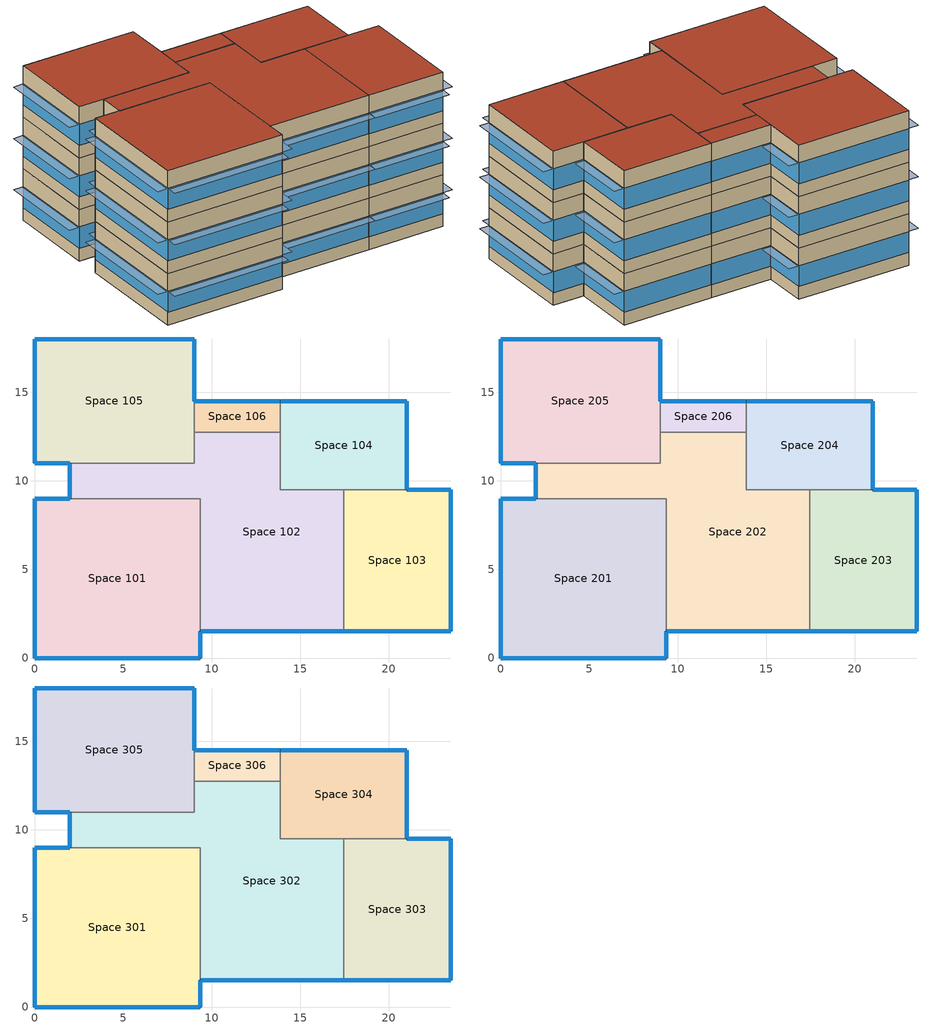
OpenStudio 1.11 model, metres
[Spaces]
Space 101
 floor ground: 9.35,9 9.35,0 0,0 0,9 z0
 wall outside: 2,9 0,9 0,0 9.35,0 9.35,1.5 z0:4
 wall to Space 102: 9.35,1.5 9.35,9 2,9 z0:4
 window: 1.97,9 0.03,9 z1:2.64; 9.35,0.03 9.35,1.47 z1:2.66; 0.03,0 9.32,0 / 0,8.97 0,0.03 z1:2.61
Space 102
 floor ground: 13.87,12.75 13.87,9.5 17.44,9.5 17.44,1.5 9.35,1.5 9.35,9 2,9 2,11 9,11 9,12.75 z0
 wall outside: 9.35,1.5 17.44,1.5 / 2,11 2,9 z0:4
 wall to Space 105: 9,12.75 9,11 2,11 z0:4
 wall to Space 106: 13.87,12.75 9,12.75 z0:4
 wall to Space 104: 17.44,9.5 13.87,9.5 13.87,12.02 13.87,12.75 z0:4
 wall to Space 103: 17.44,1.5 17.44,9.5 z0:4
 window: 9.38,1.5 17.41,1.5 z1:2.61; 2,10.97 2,9.03 z1:2.64
Space 103
 floor ground: 23.5,9.5 23.5,1.5 17.44,1.5 17.44,9.5 z0
 wall outside: 17.44,1.5 23.5,1.5 23.5,9.5 21,9.5 z0:4
 wall to Space 104: 21,9.5 17.44,9.5 z0:4
 window: 23.5,1.53 23.5,9.47 / 17.46,1.5 23.47,1.5 z1:2.61; 23.47,9.5 21.03,9.5 z1:2.63
Space 104
 floor ground: 21,14.5 21,9.5 13.87,9.5 13.87,14.5 z0
 wall outside: 21,9.5 21,14.5 13.87,14.5 z0:4
 wall to Space 106: 13.87,14.5 13.87,12.75 z0:4
 window: 21,9.53 21,14.47 z1:2.62; 20.97,14.5 13.9,14.5 z1:2.61
Space 105
 floor ground: 9,18 9,11 0,11 0,18 z0
 wall outside: 9,14.5 9,18 0,18 0,11 2,11 z0:4
 wall to Space 106: 9,12.75 9,14.5 z0:4
 window: 9,14.53 9,17.97 z1:2.62; 8.97,18 0.03,18 / 0,17.97 0,11.03 z1:2.61; 0.03,11 1.97,11 z1:2.64
Space 106
 floor ground: 13.87,14.5 13.87,12.75 9,12.75 9,14.5 z0
 wall outside: 13.87,14.5 9,14.5 z0:4
 window: 13.85,14.5 9.03,14.5 z1:2.62
Space 201
 floor to Space 101: 9.35,9 9.35,0 0,0 0,9 z4
 wall outside: 2,9 0,9 0,0 9.35,0 9.35,1.5 z4:8
 wall to Space 202: 9.35,1.5 9.35,9 2,9 z4:8
 window: 0.03,0 9.32,0 / 0,8.97 0,0.03 z5:6.61; 1.97,9 0.03,9 z5:6.64; 9.35,0.03 9.35,1.47 z5:6.66
Space 202
 floor to Space 102: 13.87,12.75 13.87,9.5 17.44,9.5 17.44,1.5 9.35,1.5 9.35,9 2,9 2,11 9,11 9,12.75 z4
 wall outside: 9.35,1.5 17.44,1.5 / 2,11 2,9 z4:8
 wall to Space 205: 9,12.75 9,11 2,11 z4:8
 wall to Space 206: 13.87,12.75 9,12.75 z4:8
 wall to Space 204: 17.44,9.5 13.87,9.5 13.87,12.02 13.87,12.75 z4:8
 wall to Space 203: 17.44,1.5 17.44,9.5 z4:8
 window: 2,10.97 2,9.03 z5:6.64; 9.38,1.5 17.41,1.5 z5:6.61
Space 203
 floor to Space 103: 23.5,9.5 23.5,1.5 17.44,1.5 17.44,9.5 z4
 wall outside: 17.44,1.5 23.5,1.5 23.5,9.5 21,9.5 z4:8
 wall to Space 204: 21,9.5 17.44,9.5 z4:8
 window: 23.5,1.53 23.5,9.47 / 17.46,1.5 23.47,1.5 z5:6.61; 23.47,9.5 21.03,9.5 z5:6.63
Space 204
 floor to Space 104: 21,14.5 21,9.5 13.87,9.5 13.87,14.5 z4
 wall outside: 21,9.5 21,14.5 13.87,14.5 z4:8
 wall to Space 206: 13.87,14.5 13.87,12.75 z4:8
 window: 21,9.53 21,14.47 z5:6.62; 20.97,14.5 13.9,14.5 z5:6.61
Space 205
 floor to Space 105: 9,18 9,11 0,11 0,18 z4
 wall outside: 9,14.5 9,18 0,18 0,11 2,11 z4:8
 wall to Space 206: 9,12.75 9,14.5 z4:8
 window: 8.97,18 0.03,18 / 0,17.97 0,11.03 z5:6.61; 9,14.53 9,17.97 z5:6.62; 0.03,11 1.97,11 z5:6.64
Space 206
 floor to Space 106: 13.87,14.5 13.87,12.75 9,12.75 9,14.5 z4
 wall outside: 13.87,14.5 9,14.5 z4:8
 window: 13.85,14.5 9.03,14.5 z5:6.62
Space 301
 floor to Space 201: 9.35,9 9.35,0 0,0 0,9 z8
 wall outside: 2,9 0,9 0,0 9.35,0 9.35,1.5 z8:12
 wall to Space 302: 9.35,1.5 9.35,9 2,9 z8:12
 window: 9.35,0.03 9.35,1.47 z9:10.66; 0,8.97 0,0.03 / 0.03,0 9.32,0 z9:10.61; 1.97,9 0.03,9 z9:10.64
 roof outside: 9.35,0 9.35,9 0,9 0,0 z12
Space 302
 floor to Space 202: 13.87,12.75 13.87,9.5 17.44,9.5 17.44,1.5 9.35,1.5 9.35,9 2,9 2,11 9,11 9,12.75 z8
 wall outside: 9.35,1.5 17.44,1.5 / 2,11 2,9 z8:12
 wall to Space 305: 9,12.75 9,11 2,11 z8:12
 wall to Space 306: 13.87,12.75 9,12.75 z8:12
 wall to Space 304: 17.44,9.5 13.87,9.5 13.87,12.02 13.87,12.75 z8:12
 wall to Space 303: 17.44,1.5 17.44,9.5 z8:12
 window: 9.38,1.5 17.41,1.5 z9:10.61; 2,10.97 2,9.03 z9:10.64
 roof outside: 17.44,1.5 17.44,9.5 13.87,9.5 13.87,12.75 9,12.75 9,11 2,11 2,9 9.35,9 9.35,1.5 z12
Space 303
 floor to Space 203: 23.5,9.5 23.5,1.5 17.44,1.5 17.44,9.5 z8
 wall outside: 17.44,1.5 23.5,1.5 23.5,9.5 21,9.5 z8:12
 wall to Space 304: 21,9.5 17.44,9.5 z8:12
 window: 23.5,1.53 23.5,9.47 / 17.46,1.5 23.47,1.5 z9:10.61; 23.47,9.5 21.03,9.5 z9:10.63
 roof outside: 23.5,1.5 23.5,9.5 17.44,9.5 17.44,1.5 z12
Space 304
 floor to Space 204: 21,14.5 21,9.5 13.87,9.5 13.87,14.5 z8
 wall outside: 21,9.5 21,14.5 13.87,14.5 z8:12
 wall to Space 306: 13.87,14.5 13.87,12.75 z8:12
 window: 20.97,14.5 13.9,14.5 z9:10.61; 21,9.53 21,14.47 z9:10.62
 roof outside: 21,9.5 21,14.5 13.87,14.5 13.87,9.5 z12
Space 305
 floor to Space 205: 9,18 9,11 0,11 0,18 z8
 wall outside: 9,14.5 9,18 0,18 0,11 2,11 z8:12
 wall to Space 306: 9,12.75 9,14.5 z8:12
 window: 0,17.97 0,11.03 / 8.97,18 0.03,18 z9:10.61; 9,14.53 9,17.97 z9:10.62; 0.03,11 1.97,11 z9:10.64
 roof outside: 9,11 9,18 0,18 0,11 z12
Space 306
 floor to Space 206: 13.87,14.5 13.87,12.75 9,12.75 9,14.5 z8
 wall outside: 13.87,14.5 9,14.5 z8:12
 window: 13.85,14.5 9.03,14.5 z9:10.62
 roof outside: 13.87,12.75 13.87,14.5 9,14.5 9,12.75 z12
shading: 17.41,0.69 17.41,1.5 9.38,1.5 9.38,0.69 z6.61; 9.32,-0.8 9.32,0 0.03,0 0.03,-0.8 z6.61; 10.18,0.03 10.18,1.47 9.35,1.47 9.35,0.03 z6.66; 1.97,9 1.97,9.82 0.03,9.82 0.03,9 z6.64; 9.32,-0.8 9.32,0 0.03,0 0.03,-0.8 z10.61; 10.18,0.03 10.18,1.47 9.35,1.47 9.35,0.03 z2.66; 10.18,0.03 10.18,1.47 9.35,1.47 9.35,0.03 z10.66; 1.97,9 1.97,9.82 0.03,9.82 0.03,9 z10.64; 0,0.03 0,8.97 -0.8,8.97 -0.8,0.03 z6.61; 17.41,0.69 17.41,1.5 9.38,1.5 9.38,0.69 z2.61; 17.41,0.69 17.41,1.5 9.38,1.5 9.38,0.69 z10.61; 2,9.03 2,10.97 1.18,10.97 1.18,9.03 z2.64; 2,9.03 2,10.97 1.18,10.97 1.18,9.03 z6.64; 0,0.03 0,8.97 -0.8,8.97 -0.8,0.03 z10.61; 9.32,-0.8 9.32,0 0.03,0 0.03,-0.8 z2.61; 0,0.03 0,8.97 -0.8,8.97 -0.8,0.03 z2.61; 2,9.03 2,10.97 1.18,10.97 1.18,9.03 z10.64; 1.97,9 1.97,9.82 0.03,9.82 0.03,9 z2.64; 23.47,0.69 23.47,1.5 17.46,1.5 17.46,0.69 z10.61; 24.31,1.53 24.31,9.47 23.5,9.47 23.5,1.53 z10.61; 24.31,1.53 24.31,9.47 23.5,9.47 23.5,1.53 z6.61; 23.47,0.69 23.47,1.5 17.46,1.5 17.46,0.69 z6.61; 24.31,1.53 24.31,9.47 23.5,9.47 23.5,1.53 z2.61; 23.47,0.69 23.47,1.5 17.46,1.5 17.46,0.69 z2.61; 0,11.03 0,17.97 -0.81,17.97 -0.81,11.03 z10.61; 0,11.03 0,17.97 -0.81,17.97 -0.81,11.03 z6.61; 0,11.03 0,17.97 -0.81,17.97 -0.81,11.03 z2.61; 9.81,14.53 9.81,17.97 9,17.97 9,14.53 z10.62; 9.81,14.53 9.81,17.97 9,17.97 9,14.53 z6.62; 9.81,14.53 9.81,17.97 9,17.97 9,14.53 z2.62; 21.81,9.53 21.81,14.47 21,14.47 21,9.53 z10.62; 21.81,9.53 21.81,14.47 21,14.47 21,9.53 z6.62; 21.81,9.53 21.81,14.47 21,14.47 21,9.53 z2.62
[Building]
Building 1: Space Type=189.1-2009 - Office - OpenOffice - CZ4-8; Default Construction Set=189.1-2009 - CZ5 - Office
[Site]
PARIS_ ORLY: Latitude {deg}=48.73; Longitude {deg}=2.4; Time Zone {hr}=1; Elevation {m}=96
[ClimateZones]
Climate Zone Institution Name 1=ASHRAE; Climate Zone Document Name 1=ANSI/ASHRAE Standard 169; Climate Zone Document Year 1=2006; Climate Zone Institution Name 2=CEC; Climate Zone Document Name 2=California Climate Zone Descriptions; Climate Zone Document Year 2=1995
[SizingPeriod:DesignDay] Sky Clearness=0; Rain Indicator=0; Snow Indicator=0; Day of Month=21; Daylight Saving Time Indicator=0; Dry-Bulb Temperature Range Modifier Type=DefaultMultipliers
Name | Maximum Dry-Bulb Temperature {C} | Daily Dry-Bulb Temperature Range {deltaC} | Humidity Indicating Conditions at Maximum Dry-Bulb | Barometric Pressure {Pa} | Wind Speed {m/s} | Wind Direction {deg} | Month | Day Type | Humidity Indicating Type | Solar Model Indicator | ASHRAE Taub | ASHRAE Taud
Napoli-Capodichino Ann Htg Wind 99.6% Condns WS=>MCDB | 10.1 | 0 | 10.1 | 100463 | 13 | 30 | 1 | WinterDesignDay | Wetbulb | ASHRAEClearSky
Napoli-Capodichino Ann Clg .4% Condns DB=>MWB | 33.1 | 10.2 | 23.4 | 100463 | 3.4 | 190 | 8 | SummerDesignDay | Wetbulb | ASHRAETau | 0.495 | 1.92
Napoli-Capodichino Ann Clg .4% Condns Enth=>MDB | 29.9 | 10.2 | 82300 | 100463 | 3.4 | 190 | 8 | SummerDesignDay | Enthalpy | ASHRAETau | 0.495 | 1.92
Napoli-Capodichino Ann Hum_n 99.6% Condns DP=>MCDB | 4.1 | 0 | -7.9 | 100463 | 1.7 | 30 | 1 | WinterDesignDay | Dewpoint | ASHRAEClearSky
Napoli-Capodichino Ann Clg .4% Condns WB=>MDB | 29.9 | 10.2 | 26.3 | 100463 | 3.4 | 190 | 8 | SummerDesignDay | Wetbulb | ASHRAETau | 0.495 | 1.92
Napoli-Capodichino Ann Clg .4% Condns DP=>MDB | 28.5 | 10.2 | 25.2 | 100463 | 3.4 | 190 | 8 | SummerDesignDay | Dewpoint | ASHRAETau | 0.495 | 1.92
Napoli-Capodichino Ann Htg 99.6% Condns DB | 0.6 | 0 | 0.6 | 100463 | 1.7 | 30 | 1 | WinterDesignDay | Wetbulb | ASHRAEClearSky
PARIS_ ORLY Ann Clg .4% Condns DB=>MWB | 30.9 | 10.1 | 20.1 | 100177 | 3.6 | 100 | 7 | SummerDesignDay | Wetbulb | ASHRAETau | 0.492 | 1.841
PARIS_ ORLY Ann Hum_n 99.6% Condns DP=>MCDB | -4.2 | 0 | -10.8 | 100177 | 3.3 | 60 | 1 | WinterDesignDay | Dewpoint | ASHRAEClearSky
PARIS_ ORLY Ann Htg Wind 99.6% Condns WS=>MCDB | 9.5 | 0 | 9.5 | 100177 | 14.9 | 60 | 1 | WinterDesignDay | Wetbulb | ASHRAEClearSky
PARIS_ ORLY Ann Clg .4% Condns Enth=>MDB | 28.4 | 10.1 | 62600 | 100177 | 3.6 | 100 | 7 | SummerDesignDay | Enthalpy | ASHRAETau | 0.492 | 1.841
PARIS_ ORLY Ann Clg .4% Condns WB=>MDB | 28.3 | 10.1 | 21.4 | 100177 | 3.6 | 100 | 7 | SummerDesignDay | Wetbulb | ASHRAETau | 0.492 | 1.841
PARIS_ ORLY Ann Htg 99.6% Condns DB | -5.9 | 0 | -5.9 | 100177 | 3.3 | 60 | 1 | WinterDesignDay | Wetbulb | ASHRAEClearSky
PARIS_ ORLY Ann Clg .4% Condns DP=>MDB | 23.8 | 10.1 | 19.2 | 100177 | 3.6 | 100 | 7 | SummerDesignDay | Dewpoint | ASHRAETau | 0.492 | 1.841
COPENHAGEN Ann Htg Wind 99.6% Condns WS=>MCDB | 4.1 | 0 | 4.1 | 101265 | 14.7 | 50 | 2 | WinterDesignDay | Wetbulb | ASHRAEClearSky
COPENHAGEN Ann Clg .4% Condns DP=>MDB | 20.8 | 8 | 17.9 | 101265 | 4.6 | 160 | 7 | SummerDesignDay | Dewpoint | ASHRAETau | 0.447 | 1.986
COPENHAGEN Ann Clg .4% Condns DB=>MWB | 25.5 | 8 | 17.9 | 101265 | 4.6 | 160 | 7 | SummerDesignDay | Wetbulb | ASHRAETau | 0.447 | 1.986
COPENHAGEN Ann Hum_n 99.6% Condns DP=>MCDB | -7.6 | 0 | -12 | 101265 | 4.8 | 50 | 2 | WinterDesignDay | Dewpoint | ASHRAEClearSky
COPENHAGEN Ann Htg 99.6% Condns DB | -9.2 | 0 | -9.2 | 101265 | 4.8 | 50 | 2 | WinterDesignDay | Wetbulb | ASHRAEClearSky
COPENHAGEN Ann Clg .4% Condns WB=>MDB | 23.4 | 8 | 19.3 | 101265 | 4.6 | 160 | 7 | SummerDesignDay | Wetbulb | ASHRAETau | 0.447 | 1.986
COPENHAGEN Ann Clg .4% Condns Enth=>MDB | 23.1 | 8 | 54800 | 101265 | 4.6 | 160 | 7 | SummerDesignDay | Enthalpy | ASHRAETau | 0.447 | 1.986
[DefaultConstructionSet] Interior Partition Construction=Interior Partition
Name | Default Exterior Surface Constructions | Default Interior Surface Constructions | Default Ground Contact Surface Constructions | Default Exterior SubSurface Constructions | Default Interior SubSurface Constructions
189.1-2009 - CZ5 - Office | Default Surface Constructions 13 | Default Surface Constructions 14 | Default Surface Constructions 15 | Default Sub Surface Constructions 9 | Default Sub Surface Constructions 10
myconstructionsetgoodinsulation | Default Surface Constructions 25 | Default Surface Constructions 26 | Default Surface Constructions 27 | Default Sub Surface Constructions 17 | Default Sub Surface Constructions 18
[DefaultSurfaceConstructions]
Name | Floor Construction | Wall Construction | Roof Ceiling Construction
Default Surface Constructions 13 | ExtSlabCarpet 4in ClimateZone 1-8 | ASHRAE 189.1-2009 ExtWall Mass ClimateZone 5 | ASHRAE 189.1-2009 ExtRoof IEAD ClimateZone 2-5
Default Surface Constructions 14; Default Surface Constructions 26 | Interior Floor | Interior Wall | Interior Ceiling
Default Surface Constructions 15; Default Surface Constructions 27 | ExtSlabCarpet 4in ClimateZone 1-8 | ExtSlabCarpet 4in ClimateZone 1-8 | ExtSlabCarpet 4in ClimateZone 1-8
Default Surface Constructions 25 | ExtSlabCarpet 4in ClimateZone 1-8 | mymodifiedextwallgoodinsulation | ASHRAE 189.1-2009 ExtRoof IEAD ClimateZone 1
[Construction]
ExtSlabCarpet 4in ClimateZone 1-8: MAT-CC05 4 HW CONCRETE, CP02 CARPET PAD
ASHRAE 189.1-2009 ExtRoof IEAD ClimateZone 1: Roof Membrane, Roof Insulation [18], Metal Decking
Interior Floor: F16 Acoustic tile, F05 Ceiling air space resistance, M11 100mm lightweight concrete
Interior Wall: G01a 19mm gypsum board, F04 Wall air space resistance, G01a 19mm gypsum board
Interior Ceiling: M11 100mm lightweight concrete, F05 Ceiling air space resistance, F16 Acoustic tile
ASHRAE 189.1-2009 ExtWindow ClimateZone 1: Theoretical Glass [167]
Exterior Door: F08 Metal surface, I01 25mm insulation board
Interior Window: Clear 3mm
Interior Door; Interior Partition: G05 25mm wood
ASHRAE 189.1-2009 ExtRoof IEAD ClimateZone 2-5: Roof Membrane, Roof Insulation [21], Metal Decking
ASHRAE 189.1-2009 ExtWindow ClimateZone 4-5: Theoretical Glass [207]
ASHRAE 189.1-2009 ExtWall Mass ClimateZone 5: 1IN Stucco, 8IN Concrete HW, Wall Insulation [40], 1/2IN Gypsum
mymodifiedextwallgoodinsulation: 1IN Stucco, 8IN Concrete HW, 1/2IN Gypsum, Wall Insulation [44]
[Material] Thermal Absorptance=0.9
Name | Roughness | Thickness {m} | Conductivity {W/m-K} | Density {kg/m3} | Specific Heat {J/kg-K} | Solar Absorptance | Visible Absorptance
MAT-CC05 4 HW CONCRETE | Rough | 0.1016 | 1.311 | 2240 | 836.8 | 0.85 | 0.85
1IN Stucco | Smooth | 0.0253 | 0.6918 | 1858 | 837 | 0.92 | 0.92
8IN Concrete HW | MediumRough | 0.2033 | 1.7296 | 2243 | 837 | 0.65 | 0.65
1/2IN Gypsum | Smooth | 0.0127 | 0.16 | 784.9 | 830 | 0.4 | 0.4
Roof Membrane | VeryRough | 0.0095 | 0.16 | 1121.29 | 1460 | 0.7 | 0.7
Roof Insulation [18] | MediumRough | 0.1693 | 0.049 | 265 | 836.8 | 0.7 | 0.7
Metal Decking | MediumSmooth | 0.0015 | 45.006 | 7680 | 418.4 | 0.6 | 0.6
F16 Acoustic tile | MediumSmooth | 0.0191 | 0.06 | 368 | 590 | 0.3 | 0.3
M11 100mm lightweight concrete | MediumRough | 0.1016 | 0.53 | 1280 | 840 | 0.5 | 0.5
G01a 19mm gypsum board | MediumSmooth | 0.019 | 0.16 | 800 | 1090 | 0.4 | 0.4
F08 Metal surface | Smooth | 0.0008 | 45.28 | 7824 | 500 | 0.7 | 0.7
I01 25mm insulation board | MediumRough | 0.0254 | 0.03 | 43 | 1210 | 0.6 | 0.6
G05 25mm wood | MediumSmooth | 0.0254 | 0.15 | 608 | 1630 | 0.5 | 0.5
Roof Insulation [21] | MediumRough | 0.2105 | 0.049 | 265 | 836.8 | 0.7 | 0.7
Wall Insulation [40] | MediumRough | 0.0794 | 0.0432 | 91 | 837 | 0.5 | 0.5
Wall Insulation [44] | MediumRough | 0.1104 | 0.0432 | 91 | 837 | 0.5 | 0.5
[Material:NoMass]
CP02 CARPET PAD: Roughness=Smooth; Thermal Resistance {m2-K/W}=0.1; Thermal Absorptance=0.9; Solar Absorptance=0.8; Visible Absorptance=0.8
[Material:AirGap]
Name | Thermal Resistance {m2-K/W}
F05 Ceiling air space resistance | 0.18
F04 Wall air space resistance | 0.15
[DefaultSubSurfaceConstructions]
Name | Fixed Window Construction | Operable Window Construction | Door Construction | Tubular Daylight Dome Construction | Tubular Daylight Diffuser Construction
Default Sub Surface Constructions 9 | ASHRAE 189.1-2009 ExtWindow ClimateZone 4-5 | ASHRAE 189.1-2009 ExtWindow ClimateZone 4-5 | Exterior Door | Interior Window | Interior Window
Default Sub Surface Constructions 10; Default Sub Surface Constructions 18 | Interior Window | Interior Window | Interior Door
Default Sub Surface Constructions 17 | ASHRAE 189.1-2009 ExtWindow ClimateZone 1 | ASHRAE 189.1-2009 ExtWindow ClimateZone 1 | Exterior Door | Interior Window | Interior Window
[WindowMaterial:Glazing] Optical Data Type=SpectralAverage; Thickness {m}=0.003; Back Side Solar Reflectance at Normal Incidence=0; Back Side Visible Reflectance at Normal Incidence=0; Infrared Transmittance at Normal Incidence=0; Dirt Correction Factor for Solar and Visible Transmittance=1; Solar Diffusing=No
Name | Solar Transmittance at Normal Incidence | Front Side Solar Reflectance at Normal Incidence | Visible Transmittance at Normal Incidence | Front Side Visible Reflectance at Normal Incidence | Front Side Infrared Hemispherical Emissivity | Back Side Infrared Hemispherical Emissivity | Conductivity {W/m-K}
Theoretical Glass [167] | 0.2374 | 0.7126 | 0.2512 | 0.6988 | 0.985 | 0.985 | 2.1073
Clear 3mm | 0.837 | 0.075 | 0.898 | 0.081 | 0.84 | 0.84 | 0.9
Theoretical Glass [207] | 0.3311 | 0.6189 | 0.44 | 0.51 | 0.9 | 0.9 | 0.0133
[SpaceType] Standards Building Type=Office
Name | Default Schedule Set | Design Specification Outdoor Air Object | Standards Space Type
189.1-2009 - Office - BreakRoom - CZ1-3 | 189.1-2009 - Office - BreakRoom - CZ1-3 Schedule Set | 189.1-2009 - Office - BreakRoom - CZ1-3 Ventilation | BreakRoom
189.1-2009 - Office - ClosedOffice - CZ1-3 | 189.1-2009 - Office - ClosedOffice - CZ1-3 Schedule Set | 189.1-2009 - Office - ClosedOffice - CZ1-3 Ventilation | ClosedOffice
189.1-2009 - Office - Conference - CZ1-3 | 189.1-2009 - Office - Conference - CZ1-3 Schedule Set | 189.1-2009 - Office - Conference - CZ1-3 Ventilation | Conference
189.1-2009 - Office - Lobby - CZ1-3 | 189.1-2009 - Office - Lobby - CZ1-3 Schedule Set | 189.1-2009 - Office - Lobby - CZ1-3 Ventilation | Lobby
189.1-2009 - Office - OpenOffice - CZ1-3 | 189.1-2009 - Office - OpenOffice - CZ1-3 Schedule Set | 189.1-2009 - Office - OpenOffice - CZ1-3 Ventilation | OpenOffice
189.1-2009 - Office - Stair - CZ1-3 | 189.1-2009 - Office - Stair - CZ1-3 Schedule Set | 189.1-2009 - Office - Stair - CZ1-3 Ventilation | Stair
189.1-2009 - Office - OpenOffice - CZ4-8 | 189.1-2009 - Office - OpenOffice - CZ4-8 Schedule Set | 189.1-2009 - Office - OpenOffice - CZ4-8 Ventilation | OpenOffice
[DefaultScheduleSet] Lighting Schedule=Office Bldg Light; Infiltration Schedule=Office Infil Quarter On
Name | Number of People Schedule | People Activity Level Schedule | Electric Equipment Schedule
189.1-2009 - Office - BreakRoom - CZ1-3 Schedule Set; 189.1-2009 - Office - Conference - CZ1-3 Schedule Set; 189.1-2009 - Office - Lobby - CZ1-3 Schedule Set | Office Misc Occ | Office Activity | Office Bldg Equip
189.1-2009 - Office - ClosedOffice - CZ1-3 Schedule Set; 189.1-2009 - Office - OpenOffice - CZ1-3 Schedule Set; 189.1-2009 - Office - OpenOffice - CZ4-8 Schedule Set | Office Work Occ | Office Activity | Office Bldg Equip
189.1-2009 - Office - Stair - CZ1-3 Schedule Set
[Lights:Definition] Design Level Calculation Method=Watts/Area
Name | Watts per Space Floor Area {W/m2}
189.1-2009 - Office - BreakRoom - CZ1-3 Lights Definition | 11.625
189.1-2009 - Office - ClosedOffice - CZ1-3 Lights Definition; 189.1-2009 - Office - OpenOffice - CZ1-3 Lights Definition; 189.1-2009 - Office - OpenOffice - CZ4-8 Lights Definition | 10.6563
189.1-2009 - Office - Conference - CZ1-3 Lights Definition; 189.1-2009 - Office - Lobby - CZ1-3 Lights Definition | 12.5938
189.1-2009 - Office - Stair - CZ1-3 Lights Definition | 5.81251
[Lights]
Name | Lights Definition | Space or SpaceType
189.1-2009 - Office - BreakRoom - CZ1-3 Lights | 189.1-2009 - Office - BreakRoom - CZ1-3 Lights Definition | 189.1-2009 - Office - BreakRoom - CZ1-3
189.1-2009 - Office - ClosedOffice - CZ1-3 Lights | 189.1-2009 - Office - ClosedOffice - CZ1-3 Lights Definition | 189.1-2009 - Office - ClosedOffice - CZ1-3
189.1-2009 - Office - Conference - CZ1-3 Lights | 189.1-2009 - Office - Conference - CZ1-3 Lights Definition | 189.1-2009 - Office - Conference - CZ1-3
189.1-2009 - Office - Lobby - CZ1-3 Lights | 189.1-2009 - Office - Lobby - CZ1-3 Lights Definition | 189.1-2009 - Office - Lobby - CZ1-3
189.1-2009 - Office - OpenOffice - CZ1-3 Lights | 189.1-2009 - Office - OpenOffice - CZ1-3 Lights Definition | 189.1-2009 - Office - OpenOffice - CZ1-3
189.1-2009 - Office - Stair - CZ1-3 Lights | 189.1-2009 - Office - Stair - CZ1-3 Lights Definition | 189.1-2009 - Office - Stair - CZ1-3
189.1-2009 - Office - OpenOffice - CZ4-8 Lights | 189.1-2009 - Office - OpenOffice - CZ4-8 Lights Definition | 189.1-2009 - Office - OpenOffice - CZ4-8
[DesignSpecification:OutdoorAir] Outdoor Air Method=Sum
Name | Outdoor Air Flow per Person {m3/s-person} | Outdoor Air Flow per Floor Area {m3/s-m2}
189.1-2009 - Office - BreakRoom - CZ1-3 Ventilation; 189.1-2009 - Office - Lobby - CZ1-3 Ventilation | 0.00707921
189.1-2009 - Office - ClosedOffice - CZ1-3 Ventilation; 189.1-2009 - Office - Conference - CZ1-3 Ventilation; 189.1-2009 - Office - OpenOffice - CZ1-3 Ventilation; 189.1-2009 - Office - OpenOffice - CZ4-8 Ventilation | 0.00943895
189.1-2009 - Office - Stair - CZ1-3 Ventilation |  | 0.000254
[People:Definition] Number of People Calculation Method=People/Area; Fraction Radiant=0.3
Name | People per Space Floor Area {person/m2}
189.1-2009 - Office - BreakRoom - CZ1-3 People Definition; 189.1-2009 - Office - Conference - CZ1-3 People Definition | 0.538196
189.1-2009 - Office - ClosedOffice - CZ1-3 People Definition | 0.0511286
189.1-2009 - Office - Lobby - CZ1-3 People Definition | 0.107639
189.1-2009 - Office - OpenOffice - CZ1-3 People Definition; 189.1-2009 - Office - OpenOffice - CZ4-8 People Definition | 0.0565105
[People]
Name | People Definition | Space or SpaceType
189.1-2009 - Office - BreakRoom - CZ1-3 People | 189.1-2009 - Office - BreakRoom - CZ1-3 People Definition | 189.1-2009 - Office - BreakRoom - CZ1-3
189.1-2009 - Office - ClosedOffice - CZ1-3 People | 189.1-2009 - Office - ClosedOffice - CZ1-3 People Definition | 189.1-2009 - Office - ClosedOffice - CZ1-3
189.1-2009 - Office - Conference - CZ1-3 People | 189.1-2009 - Office - Conference - CZ1-3 People Definition | 189.1-2009 - Office - Conference - CZ1-3
189.1-2009 - Office - Lobby - CZ1-3 People | 189.1-2009 - Office - Lobby - CZ1-3 People Definition | 189.1-2009 - Office - Lobby - CZ1-3
189.1-2009 - Office - OpenOffice - CZ1-3 People | 189.1-2009 - Office - OpenOffice - CZ1-3 People Definition | 189.1-2009 - Office - OpenOffice - CZ1-3
189.1-2009 - Office - OpenOffice - CZ4-8 People | 189.1-2009 - Office - OpenOffice - CZ4-8 People Definition | 189.1-2009 - Office - OpenOffice - CZ4-8
[SpaceInfiltration:DesignFlowRate] Design Flow Rate Calculation Method=Flow/ExteriorArea
Name | Space or SpaceType | Flow per Exterior Surface Area {m3/s-m2}
189.1-2009 - Office - BreakRoom - CZ1-3 Infiltration | 189.1-2009 - Office - BreakRoom - CZ1-3 | 0.00030226
189.1-2009 - Office - ClosedOffice - CZ1-3 Infiltration | 189.1-2009 - Office - ClosedOffice - CZ1-3 | 0.00030226
189.1-2009 - Office - Conference - CZ1-3 Infiltration | 189.1-2009 - Office - Conference - CZ1-3 | 0.00030226
189.1-2009 - Office - Lobby - CZ1-3 Infiltration | 189.1-2009 - Office - Lobby - CZ1-3 | 0.00030226
189.1-2009 - Office - OpenOffice - CZ1-3 Infiltration | 189.1-2009 - Office - OpenOffice - CZ1-3 | 0.00030226
189.1-2009 - Office - Stair - CZ1-3 Infiltration | 189.1-2009 - Office - Stair - CZ1-3 | 0.00030226
189.1-2009 - Office - OpenOffice - CZ4-8 Infiltration | 189.1-2009 - Office - OpenOffice - CZ4-8 | 0.000226568
[ElectricEquipment:Definition] Design Level Calculation Method=Watts/Area
Name | Watts per Space Floor Area {W/m2}
189.1-2009 - Office - BreakRoom - CZ1-3 Electric Equipment Definition | 48.007
189.1-2009 - Office - ClosedOffice - CZ1-3 Electric Equipment Definition | 6.8889
189.1-2009 - Office - Conference - CZ1-3 Electric Equipment Definition | 3.98265
189.1-2009 - Office - Lobby - CZ1-3 Electric Equipment Definition | 0.753474
189.1-2009 - Office - OpenOffice - CZ1-3 Electric Equipment Definition; 189.1-2009 - Office - OpenOffice - CZ4-8 Electric Equipment Definition | 7.64238
[ElectricEquipment]
Name | Electric Equipment Definition | Space or SpaceType
189.1-2009 - Office - BreakRoom - CZ1-3 Electric Equipment | 189.1-2009 - Office - BreakRoom - CZ1-3 Electric Equipment Definition | 189.1-2009 - Office - BreakRoom - CZ1-3
189.1-2009 - Office - ClosedOffice - CZ1-3 Electric Equipment | 189.1-2009 - Office - ClosedOffice - CZ1-3 Electric Equipment Definition | 189.1-2009 - Office - ClosedOffice - CZ1-3
189.1-2009 - Office - Conference - CZ1-3 Electric Equipment | 189.1-2009 - Office - Conference - CZ1-3 Electric Equipment Definition | 189.1-2009 - Office - Conference - CZ1-3
189.1-2009 - Office - Lobby - CZ1-3 Electric Equipment | 189.1-2009 - Office - Lobby - CZ1-3 Electric Equipment Definition | 189.1-2009 - Office - Lobby - CZ1-3
189.1-2009 - Office - OpenOffice - CZ1-3 Electric Equipment | 189.1-2009 - Office - OpenOffice - CZ1-3 Electric Equipment Definition | 189.1-2009 - Office - OpenOffice - CZ1-3
189.1-2009 - Office - OpenOffice - CZ4-8 Electric Equipment | 189.1-2009 - Office - OpenOffice - CZ4-8 Electric Equipment Definition | 189.1-2009 - Office - OpenOffice - CZ4-8
[ThermostatSetpoint:DualSetpoint] Heating Setpoint Temperature Schedule=Medium Office HtgSetp; Cooling Setpoint Temperature Schedule=Medium Office ClgSetp
Thermal Zone 1 Thermostat; Thermal Zone 2 Thermostat; Thermal Zone 3 Thermostat; Thermal Zone 4 Thermostat; Thermal Zone 5 Thermostat; Thermal Zone 6 Thermostat
[BuildingStory] Nominal Floor to Floor Height {m}=4
Name | Nominal Z Coordinate {m}
Building Story 1 | 0
Building Story 2 | 4
Building Story 3 | 8
[Space] Default Construction Set=myconstructionsetgoodinsulation; Building Story=Building Story 1
Name | Space Type | Thermal Zone
Space 101; Space 201; Space 301 | 189.1-2009 - Office - ClosedOffice - CZ1-3 | Thermal Zone 1
Space 102; Space 202; Space 302 | 189.1-2009 - Office - Lobby - CZ1-3 | Thermal Zone 2
Space 103; Space 203; Space 303 | 189.1-2009 - Office - BreakRoom - CZ1-3 | Thermal Zone 3
Space 104; Space 204; Space 304 | 189.1-2009 - Office - OpenOffice - CZ1-3 | Thermal Zone 4
Space 105; Space 205; Space 305 | 189.1-2009 - Office - Conference - CZ1-3 | Thermal Zone 6
Space 106; Space 206; Space 306 | 189.1-2009 - Office - Stair - CZ1-3 | Thermal Zone 5
[ThermalZone] Use Ideal Air Loads=Yes
Name | Thermostat
Thermal Zone 1 | Thermal Zone 1 Thermostat
Thermal Zone 2 | Thermal Zone 2 Thermostat
Thermal Zone 3 | Thermal Zone 3 Thermostat
Thermal Zone 4 | Thermal Zone 4 Thermostat
Thermal Zone 5 | Thermal Zone 5 Thermostat
Thermal Zone 6 | Thermal Zone 6 Thermostat
[Sizing:Zone] Zone Cooling Design Supply Air Temperature Input Method=SupplyAirTemperature; Zone Cooling Design Supply Air Temperature {C}=14; Zone Cooling Design Supply Air Temperature Difference {deltaC}=11.11; Zone Heating Design Supply Air Temperature Input Method=SupplyAirTemperature; Zone Heating Design Supply Air Temperature {C}=40; Zone Heating Design Supply Air Temperature Difference {deltaC}=11.11; Zone Cooling Design Supply Air Humidity Ratio {kg-H2O/kg-air}=0.0085; Zone Heating Design Supply Air Humidity Ratio {kg-H2O/kg-air}=0.008; Cooling Design Air Flow Method=DesignDay; Heating Design Air Flow Method=DesignDay; Account for Dedicated Outdoor Air System=No; Dedicated Outdoor Air System Control Strategy=NeutralSupplyAir; Dedicated Outdoor Air Low Setpoint Temperature for Design {C}=autosize; Dedicated Outdoor Air High Setpoint Temperature for Design {C}=autosize
Thermal Zone 1; Thermal Zone 2; Thermal Zone 3; Thermal Zone 4; Thermal Zone 5; Thermal Zone 6
[Schedule:Ruleset]
Name | Default Day Schedule | Summer Design Day Schedule | Winter Design Day Schedule
Office Bldg Light | Office Bldg Light Default Schedule | Office Bldg Light Summer Design Day | Office Bldg Light Winter Design Day
Office Misc Occ | Office Bldg Occ Default Schedule 1 | Office Bldg Occ Summer Design Day 1 | Office Bldg Occ Winter Design Day 1
Office Activity | Office Activity Default Schedule | Office Activity Summer Design Day | Office Activity Winter Design Day
Office Infil Quarter On | Office Infil Quarter On Default Schedule | Office Infil Quarter On Summer Design Day | Office Infil Quarter On Winter Design Day
Office Bldg Equip | Office Bldg Equip Default Schedule | Office Bldg Equip Summer Design Day | Office Bldg Equip Winter Design Day
Medium Office HtgSetp | Medium Office HtgSetp Default Schedule | Medium Office HtgSetp Summer Design Day | Medium Office HtgSetp Winter Design Day
Medium Office ClgSetp | Medium Office ClgSetp Default Schedule | Medium Office ClgSetp Summer Design Day | Medium Office ClgSetp Winter Design Day
Office Work Occ | Office Bldg Occ Default Schedule | Office Bldg Occ Summer Design Day | Office Bldg Occ Winter Design Day
[Schedule:Day]
Office Bldg Light Default Schedule: 5, 0, 0.05, 7, 0, 0.1, 8, 0, 0.3, 17, 0, 0.9, 18, 0, 0.7, 20, 0, 0.5, 22, 0, 0.3, 23, 0, 0.1, 24, 0, 0.05
Office Bldg Light Summer Design Day; Office Infil Quarter On Rule 1 Day Schedule; Office Bldg Equip Summer Design Day: 24, 0, 1
Office Bldg Light Winter Design Day; Office Bldg Occ Winter Design Day 1; Office Bldg Occ Rule 1 Day Schedule 1; Office Bldg Equip Winter Design Day; Office Bldg Occ Winter Design Day; Office Bldg Occ Rule 1 Day Schedule: 24, 0, 0
Office Bldg Light Rule 1 Day Schedule: 24, 0, 0.05
Office Bldg Light Rule 2 Day Schedule: 6, 0, 0.05, 8, 0, 0.1, 14, 0, 0.5, 17, 0, 0.15, 24, 0, 0.05
Office Bldg Occ Default Schedule 1: 6, 0, 0, 7, 0, 0.1, 8, 0, 0.2, 20, 0, 0.4, 22, 0, 0.1, 24, 0, 0.05
Office Bldg Occ Summer Design Day 1; Office Bldg Occ Summer Design Day: 6, 0, 0, 22, 0, 1, 24, 0, 0.05
Office Bldg Occ Rule 2 Day Schedule 1: 6, 0, 0, 8, 0, 0.1, 14, 0, 0.25, 17, 0, 0.1, 24, 0, 0
Office Activity Default Schedule; Office Activity Summer Design Day; Office Activity Winter Design Day: 24, 0, 132
Office Infil Quarter On Default Schedule; Office Infil Quarter On Summer Design Day: 6, 0, 1, 22, 0, 0.25, 24, 0, 1
Office Infil Quarter On Winter Design Day; Office Infil Quarter On Rule 2 Day Schedule: 6, 0, 1, 18, 0, 0.25, 24, 0, 1
Office Bldg Equip Default Schedule: 8, 0, 0.4, 12, 0, 0.9, 13, 0, 0.8, 17, 0, 0.9, 18, 0, 0.8, 20, 0, 0.6, 22, 0, 0.5, 24, 0, 0.4
Office Bldg Equip Rule 1 Day Schedule: 24, 0, 0.3
Office Bldg Equip Rule 2 Day Schedule: 6, 0, 0.3, 8, 0, 0.4, 14, 0, 0.5, 17, 0, 0.35, 24, 0, 0.3
Medium Office HtgSetp Default Schedule: 6, 0, 15.6, 22, 0, 21, 24, 0, 15.6
Medium Office HtgSetp Summer Design Day; Medium Office HtgSetp Rule 1 Day Schedule: 24, 0, 15.6
Medium Office HtgSetp Winter Design Day: 24, 0, 21
Medium Office HtgSetp Rule 2 Day Schedule: 6, 0, 15.6, 18, 0, 21, 24, 0, 15.6
Medium Office ClgSetp Default Schedule; Medium Office ClgSetp Summer Design Day: 6, 0, 26.7, 22, 0, 24, 24, 0, 26.7
Medium Office ClgSetp Winter Design Day; Medium Office ClgSetp Rule 1 Day Schedule: 24, 0, 26.7
Medium Office ClgSetp Rule 2 Day Schedule: 6, 0, 26.7, 18, 0, 24, 24, 0, 26.7
Office Bldg Occ Default Schedule: 6, 0, 0, 7, 0, 0.1, 8, 0, 0.2, 12, 0, 0.85, 13, 0, 0.5, 17, 0, 0.85, 18, 0, 0.7, 20, 0, 0.4, 22, 0, 0.1, 24, 0, 0.05
Office Bldg Occ Rule 2 Day Schedule: 6, 0, 0, 8, 0, 0.1, 14, 0, 0.4, 17, 0, 0.1, 24, 0, 0
[Schedule:Rule] Apply Monday=No; Apply Tuesday=No; Apply Wednesday=No; Apply Thursday=No; Apply Friday=No; Date Specification Type=DateRange; Start Month=1; Start Day=1; End Month=12; End Day=31
Name | Schedule Ruleset | Rule Order | Day Schedule | Apply Sunday | Apply Saturday
Office Bldg Light Rule 1 | Office Bldg Light | 0 | Office Bldg Light Rule 1 Day Schedule | Yes | No
Office Bldg Light Rule 2 | Office Bldg Light | 1 | Office Bldg Light Rule 2 Day Schedule | No | Yes
Office Misc Occ Rule 1 | Office Misc Occ | 0 | Office Bldg Occ Rule 1 Day Schedule 1 | Yes | No
Office Misc Occ Rule 2 | Office Misc Occ | 1 | Office Bldg Occ Rule 2 Day Schedule 1 | No | Yes
Office Infil Quarter On Rule 1 | Office Infil Quarter On | 0 | Office Infil Quarter On Rule 1 Day Schedule | Yes | No
Office Infil Quarter On Rule 2 | Office Infil Quarter On | 1 | Office Infil Quarter On Rule 2 Day Schedule | No | Yes
Office Bldg Equip Rule 1 | Office Bldg Equip | 0 | Office Bldg Equip Rule 1 Day Schedule | Yes | No
Office Bldg Equip Rule 2 | Office Bldg Equip | 1 | Office Bldg Equip Rule 2 Day Schedule | No | Yes
Medium Office HtgSetp Rule 1 | Medium Office HtgSetp | 0 | Medium Office HtgSetp Rule 1 Day Schedule | Yes | No
Medium Office HtgSetp Rule 2 | Medium Office HtgSetp | 1 | Medium Office HtgSetp Rule 2 Day Schedule | No | Yes
Medium Office ClgSetp Rule 1 | Medium Office ClgSetp | 0 | Medium Office ClgSetp Rule 1 Day Schedule | Yes | No
Medium Office ClgSetp Rule 2 | Medium Office ClgSetp | 1 | Medium Office ClgSetp Rule 2 Day Schedule | No | Yes
Office Work Occ Rule 1 | Office Work Occ | 0 | Office Bldg Occ Rule 1 Day Schedule | Yes | No
Office Work Occ Rule 2 | Office Work Occ | 1 | Office Bldg Occ Rule 2 Day Schedule | No | Yes
